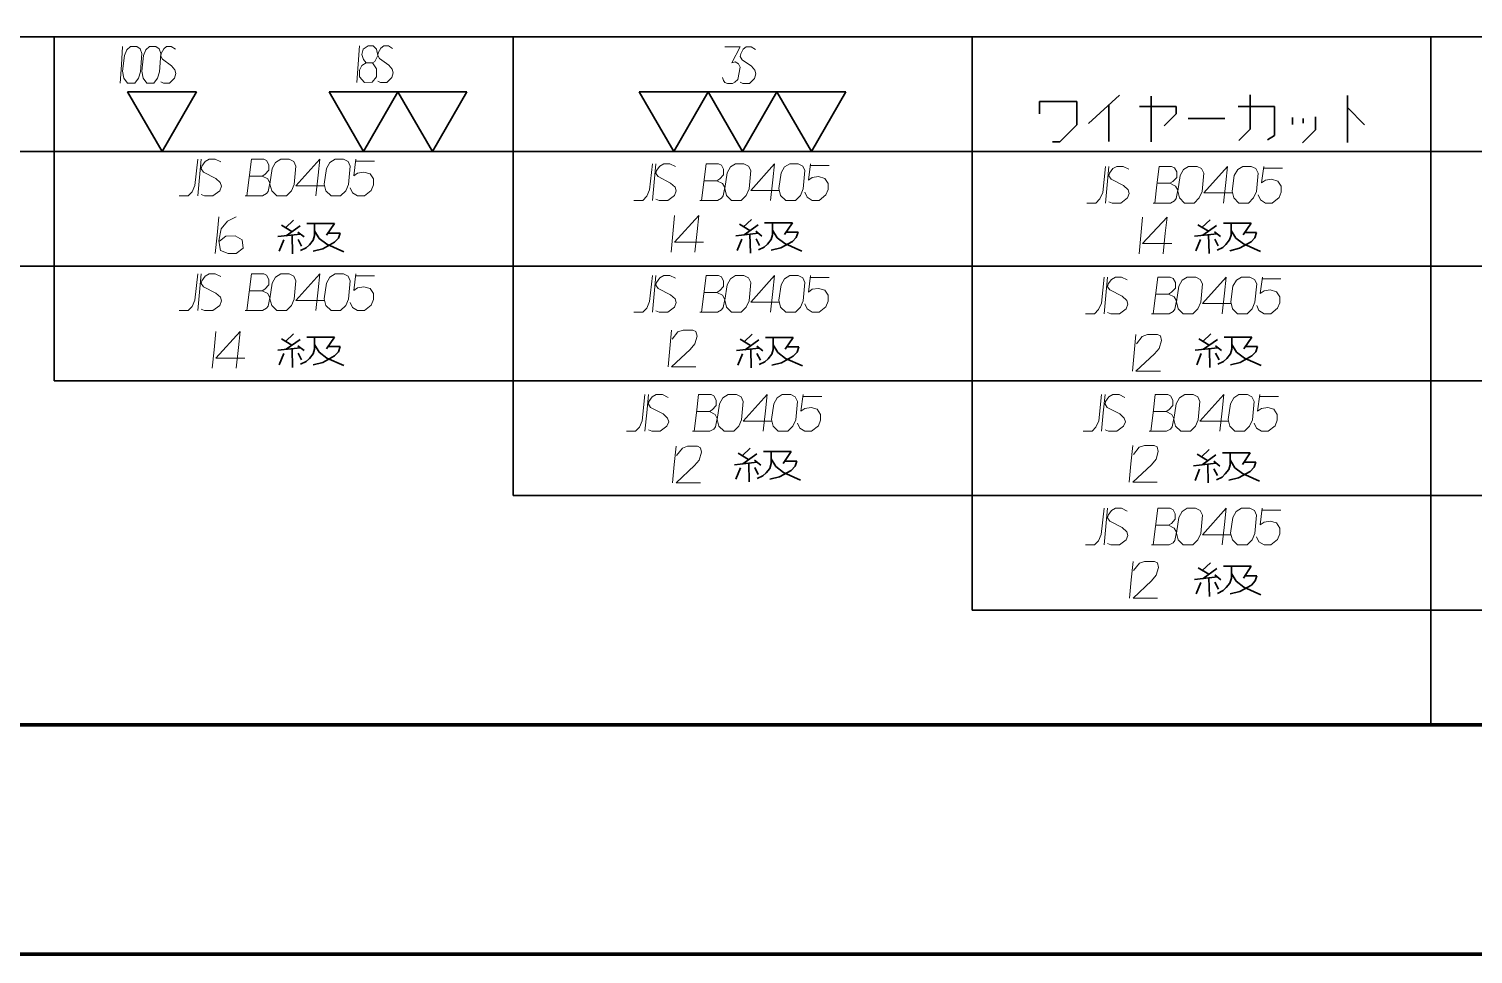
# Model space of a CAD drawing. Header units: millimetres. Extents: x 1333 to 104182, y -62616 to -5704.
# Drawn here: x 49483.2 to 49546.2, y -62616.3 to -62575.9 of the extents above; entities that cross this region are included whole.
import ezdxf

# ---------------------------------------------------------------- set-up
doc = ezdxf.new("R2010")
doc.units = ezdxf.units.MM
doc.header["$LTSCALE"] = 0.5
doc.layers.add('08', color=1, linetype='Continuous')
doc.layers.add('11', color=3, linetype='Continuous')

# ---------------------------------------------------------------- blocks, each defined once
blk = doc.blocks.new('999')
at = {"color": 7, "lineweight": 35}
for p, q in [((75114.98, -11823.12), (75475.51, -11823.12)), ((75354.98, -11823.12), (75354.98, -11883.12)), ((75414.98, -11823.12), (75414.98, -11898.12)), ((75114.98, -11838.12), (75474.98, -11838.12)), ((75174.98, -11853.12), (75234.98, -11853.12)), ((75234.98, -11853.12), (75474.98, -11853.12)), ((75234.98, -11868.12), (75294.98, -11868.12)), ((75474.98, -11868.12), (75294.98, -11868.12)), ((75294.98, -11883.12), (75354.98, -11883.12)), ((75354.98, -11883.12), (75474.98, -11883.12)), ((75354.98, -11898.12), (75414.98, -11898.12)), ((75414.98, -11898.12), (75474.98, -11898.12)), ((75894.98, -11913.12), (75114.98, -11913.12))]:
    blk.add_line(p, q, dxfattribs=at)
at = {"color": 7, "lineweight": 35, "ltscale": 0.25}
blk.add_line((75234.98, -11853.12), (75234.98, -11823.12), dxfattribs=at)
at = {"color": 7, "lineweight": 35, "ltscale": 0.375}
blk.add_line((75294.98, -11823.12), (75294.98, -11868.12), dxfattribs=at)
at = {"color": 7, "lineweight": 35, "ltscale": 0.074999}
for p, q in [((75249.09, -11838.12), (75244.59, -11830.33)), ((75249.09, -11838.12), (75244.59, -11830.33)), ((75253.59, -11830.33), (75249.09, -11838.12)), ((75253.59, -11830.33), (75249.09, -11838.12)), ((75275.43, -11838.12), (75270.93, -11830.33)), ((75275.43, -11838.12), (75270.93, -11830.33)), ((75279.93, -11830.33), (75275.43, -11838.12)), ((75279.93, -11830.33), (75275.43, -11838.12)), ((75284.43, -11838.12), (75279.93, -11830.33)), ((75284.43, -11838.12), (75279.93, -11830.33)), ((75288.93, -11830.33), (75284.43, -11838.12)), ((75288.93, -11830.33), (75284.43, -11838.12)), ((75315.98, -11838.12), (75311.48, -11830.33)), ((75315.98, -11838.12), (75311.48, -11830.33)), ((75320.48, -11830.33), (75315.98, -11838.12)), ((75320.48, -11830.33), (75315.98, -11838.12)), ((75324.98, -11838.12), (75320.48, -11830.33)), ((75324.98, -11838.12), (75320.48, -11830.33)), ((75329.48, -11830.33), (75324.98, -11838.12)), ((75329.48, -11830.33), (75324.98, -11838.12)), ((75333.98, -11838.12), (75329.48, -11830.33)), ((75333.98, -11838.12), (75329.48, -11830.33)), ((75338.48, -11830.33), (75333.98, -11838.12)), ((75338.48, -11830.33), (75333.98, -11838.12))]:
    blk.add_line(p, q, dxfattribs=at)
at = {"color": 7, "lineweight": 35, "ltscale": 0.075}
for p, q in [((75244.59, -11830.33), (75253.59, -11830.33)), ((75244.59, -11830.33), (75253.59, -11830.33)), ((75270.93, -11830.33), (75279.93, -11830.33)), ((75270.93, -11830.33), (75279.93, -11830.33)), ((75279.93, -11830.33), (75288.93, -11830.33)), ((75279.93, -11830.33), (75288.93, -11830.33)), ((75311.48, -11830.33), (75320.48, -11830.33)), ((75311.48, -11830.33), (75320.48, -11830.33)), ((75320.48, -11830.33), (75329.48, -11830.33)), ((75320.48, -11830.33), (75329.48, -11830.33)), ((75329.48, -11830.33), (75338.48, -11830.33)), ((75329.48, -11830.33), (75338.48, -11830.33))]:
    blk.add_line(p, q, dxfattribs=at)
at = {"color": 7, "lineweight": 35, "ltscale": 0.040674}
blk.add_line((75363.82, -11831.58), (75368.7, -11831.58), dxfattribs=at)
at = {"color": 7, "lineweight": 35, "ltscale": 0.013446}
blk.add_line((75363.82, -11833.19), (75363.82, -11831.58), dxfattribs=at)
at = {"color": 7, "lineweight": 35, "ltscale": 0.02543}
blk.add_line((75368.7, -11831.58), (75368.7, -11834.63), dxfattribs=at)
at = {"color": 7, "lineweight": 35, "ltscale": 0.045755}
blk.add_line((75370.19, -11834.46), (75374.25, -11830.77), dxfattribs=at)
at = {"color": 7, "lineweight": 35, "ltscale": 0.0397}
blk.add_line((75372.86, -11832.04), (75372.86, -11836.8), dxfattribs=at)
at = {"color": 7, "lineweight": 35, "ltscale": 0.040039}
for p, q in [((75376.86, -11832.26), (75381.66, -11832.26)), ((75383.22, -11833.82), (75388.02, -11833.82))]:
    blk.add_line(p, q, dxfattribs=at)
at = {"color": 7, "lineweight": 35, "ltscale": 0.050012}
blk.add_line((75378.38, -11830.87), (75378.38, -11836.87), dxfattribs=at)
at = {"color": 7, "lineweight": 35, "ltscale": 0.007913}
blk.add_line((75381.66, -11832.26), (75381.66, -11833.21), dxfattribs=at)
at = {"color": 7, "lineweight": 35, "ltscale": 0.039746}
blk.add_line((75389.75, -11832.26), (75394.52, -11832.26), dxfattribs=at)
at = {"color": 7, "lineweight": 35, "ltscale": 0.037579}
blk.add_line((75391.34, -11830.7), (75391.34, -11835.21), dxfattribs=at)
at = {"color": 7, "lineweight": 35, "ltscale": 0.031647}
blk.add_line((75394.52, -11832.26), (75394.52, -11836.05), dxfattribs=at)
at = {"color": 7, "lineweight": 35, "ltscale": 0.051141}
blk.add_line((75404.06, -11830.8), (75404.06, -11836.94), dxfattribs=at)
at = {"color": 7, "lineweight": 35, "ltscale": 0.026344}
blk.add_line((75404.06, -11832.39), (75406.29, -11834.63), dxfattribs=at)
at = {"color": 7, "lineweight": 35, "ltscale": 0.018567}
blk.add_line((75381.66, -11833.21), (75380.09, -11834.78), dxfattribs=at)
at = {"color": 7, "lineweight": 35, "ltscale": 0.007629}
blk.add_line((75396.89, -11833.68), (75396.89, -11834.6), dxfattribs=at)
at = {"color": 7, "lineweight": 35, "ltscale": 0.005237}
blk.add_line((75398.27, -11833.8), (75398.27, -11834.43), dxfattribs=at)
at = {"color": 7, "lineweight": 35, "ltscale": 0.013846}
blk.add_line((75399.9, -11833.61), (75399.9, -11835.28), dxfattribs=at)
at = {"color": 7, "lineweight": 35, "ltscale": 0.026549}
blk.add_line((75368.7, -11834.63), (75366.45, -11836.88), dxfattribs=at)
at = {"color": 7, "lineweight": 35, "ltscale": 0.017365}
blk.add_line((75391.34, -11835.21), (75389.86, -11836.68), dxfattribs=at)
at = {"color": 7, "lineweight": 35, "ltscale": 0.008783}
blk.add_line((75394.52, -11836.05), (75393.6, -11836.58), dxfattribs=at)
at = {"color": 7, "lineweight": 35, "ltscale": 0.020353}
blk.add_line((75399.9, -11835.28), (75398.17, -11837), dxfattribs=at)
at = {"color": 7, "lineweight": 35, "ltscale": 0.008008}
blk.add_line((75366.45, -11836.88), (75365.49, -11836.88), dxfattribs=at)
at = {"color": 7, "lineweight": 35, "ltscale": 0.012225}
for p, q in [((75266.28, -11847.11), (75265.21, -11848.11)), ((75326.15, -11847.01), (75325.07, -11848.01)), ((75266.28, -11861.97), (75265.21, -11862.97)), ((75326.25, -11862.02), (75325.17, -11863.02)), ((75386.21, -11861.97), (75385.14, -11862.97))]:
    blk.add_line(p, q, dxfattribs=at)
at = {"color": 7, "lineweight": 35, "ltscale": 0.030115}
for p, q in [((75268.01, -11847.55), (75271.62, -11847.55)), ((75327.87, -11847.46), (75331.49, -11847.46)), ((75387.84, -11847.5), (75391.45, -11847.5)), ((75268.01, -11862.42), (75271.62, -11862.42)), ((75327.97, -11862.47), (75331.59, -11862.47)), ((75387.94, -11862.42), (75391.55, -11862.42)), ((75387.72, -11877.53), (75391.34, -11877.53)), ((75387.87, -11892.39), (75391.48, -11892.39))]:
    blk.add_line(p, q, dxfattribs=at)
at = {"color": 7, "lineweight": 35, "ltscale": 0.013083}
for p, q in [((75269.02, -11847.55), (75269.02, -11849.12)), ((75328.89, -11847.46), (75328.89, -11849.03)), ((75388.85, -11847.5), (75388.85, -11849.07)), ((75269.02, -11862.42), (75269.02, -11863.99)), ((75328.98, -11862.47), (75328.98, -11864.04)), ((75388.95, -11862.42), (75388.95, -11863.99)), ((75328.72, -11877.39), (75328.72, -11878.96)), ((75388.74, -11877.53), (75388.74, -11879.1)), ((75388.88, -11892.39), (75388.88, -11893.96))]:
    blk.add_line(p, q, dxfattribs=at)
at = {"color": 7, "lineweight": 35, "ltscale": 0.01536}
for p, q in [((75271.62, -11847.55), (75270.6, -11849.09)), ((75271.62, -11862.42), (75270.6, -11863.95)), ((75391.55, -11862.42), (75390.53, -11863.95)), ((75391.48, -11892.39), (75390.46, -11893.92))]:
    blk.add_line(p, q, dxfattribs=at)
at = {"color": 7, "lineweight": 35, "ltscale": 0.015353}
blk.add_line((75331.49, -11847.46), (75330.47, -11848.99), dxfattribs=at)
at = {"color": 7, "lineweight": 35, "ltscale": 0.012234}
for p, q in [((75386.11, -11847.06), (75385.04, -11848.06)), ((75325.98, -11876.94), (75324.91, -11877.95)), ((75386, -11877.09), (75384.93, -11878.09)), ((75386.14, -11891.95), (75385.07, -11892.95))]:
    blk.add_line(p, q, dxfattribs=at)
at = {"color": 7, "lineweight": 35, "ltscale": 0.015362}
for p, q in [((75391.45, -11847.5), (75390.43, -11849.04)), ((75331.59, -11862.47), (75330.56, -11864)), ((75331.32, -11877.39), (75330.3, -11878.92))]:
    blk.add_line(p, q, dxfattribs=at)
at = {"color": 7, "lineweight": 35, "ltscale": 0.024924}
for p, q in [((75264.22, -11849.26), (75267.19, -11848.93)), ((75264.22, -11864.12), (75267.19, -11863.79)), ((75324.19, -11864.17), (75327.16, -11863.84)), ((75384.15, -11864.12), (75387.12, -11863.79)), ((75384.08, -11894.1), (75387.06, -11893.76))]:
    blk.add_line(p, q, dxfattribs=at)
at = {"color": 7, "lineweight": 35, "ltscale": 0.013339}
for p, q in [((75264.69, -11847.75), (75266.06, -11848.58)), ((75384.52, -11847.7), (75385.89, -11848.53)), ((75324.65, -11862.67), (75326.02, -11863.49)), ((75324.39, -11877.59), (75325.76, -11878.42)), ((75384.41, -11877.73), (75385.78, -11878.56))]:
    blk.add_line(p, q, dxfattribs=at)
at = {"color": 7, "lineweight": 35, "ltscale": 0.018495}
for p, q in [((75267.13, -11847.84), (75265.33, -11849.14)), ((75386.96, -11847.79), (75385.16, -11849.09)), ((75267.13, -11862.7), (75265.33, -11864)), ((75387.06, -11862.7), (75385.26, -11864)), ((75327.1, -11862.75), (75325.3, -11864.05)), ((75326.83, -11877.67), (75325.03, -11878.97))]:
    blk.add_line(p, q, dxfattribs=at)
at = {"color": 7, "lineweight": 35, "ltscale": 0.020496}
for p, q in [((75266.08, -11849.05), (75266.15, -11851.51)), ((75325.95, -11848.95), (75326.01, -11851.41)), ((75385.91, -11849), (75385.98, -11851.46)), ((75266.08, -11863.92), (75266.15, -11866.37)), ((75326.05, -11863.96), (75326.11, -11866.42)), ((75325.78, -11878.89), (75325.85, -11881.35)), ((75385.8, -11879.03), (75385.86, -11881.49)), ((75385.94, -11893.89), (75386.01, -11896.35))]:
    blk.add_line(p, q, dxfattribs=at)
at = {"color": 7, "lineweight": 35, "ltscale": 0.008484}
for p, q in [((75266.86, -11848.67), (75267.65, -11849.31)), ((75326.73, -11848.57), (75327.52, -11849.21)), ((75386.69, -11848.62), (75387.48, -11849.26)), ((75266.86, -11863.53), (75267.65, -11864.17)), ((75386.79, -11863.53), (75387.58, -11864.17)), ((75326.56, -11878.5), (75327.35, -11879.14)), ((75386.58, -11878.65), (75387.37, -11879.29)), ((75386.72, -11893.5), (75387.51, -11894.15))]:
    blk.add_line(p, q, dxfattribs=at)
at = {"color": 7, "lineweight": 35, "ltscale": 0.005373}
for p, q in [((75269.02, -11849.12), (75268.84, -11849.74)), ((75328.89, -11849.03), (75328.7, -11849.64)), ((75269.02, -11863.99), (75268.84, -11864.61)), ((75388.95, -11863.99), (75388.76, -11864.61)), ((75388.88, -11893.96), (75388.7, -11894.58))]:
    blk.add_line(p, q, dxfattribs=at)
at = {"color": 7, "lineweight": 35, "ltscale": 0.009837}
for p, q in [((75269.02, -11848.49), (75269.62, -11849.51)), ((75269.02, -11863.36), (75269.62, -11864.37)), ((75328.98, -11863.41), (75329.59, -11864.42)), ((75388.95, -11863.36), (75389.55, -11864.37)), ((75388.88, -11893.33), (75389.49, -11894.34))]:
    blk.add_line(p, q, dxfattribs=at)
at = {"color": 7, "lineweight": 35, "ltscale": 0.013049}
for p, q in [((75270.8, -11848.79), (75272.36, -11848.79)), ((75330.66, -11848.69), (75332.23, -11848.69)), ((75390.63, -11848.74), (75392.19, -11848.74)), ((75270.8, -11863.65), (75272.36, -11863.65)), ((75330.76, -11863.7), (75332.33, -11863.7)), ((75390.72, -11863.65), (75392.29, -11863.65)), ((75330.5, -11878.63), (75332.06, -11878.63)), ((75390.51, -11878.77), (75392.08, -11878.77)), ((75390.66, -11893.63), (75392.22, -11893.63))]:
    blk.add_line(p, q, dxfattribs=at)
at = {"color": 7, "lineweight": 35, "ltscale": 0.006121}
for p, q in [((75272.14, -11849.46), (75271.65, -11850)), ((75332.01, -11849.36), (75331.51, -11849.9)), ((75391.97, -11849.41), (75391.48, -11849.95)), ((75272.14, -11864.32), (75271.65, -11864.87)), ((75332.1, -11864.37), (75331.61, -11864.92)), ((75392.07, -11864.32), (75391.57, -11864.87)), ((75391.86, -11879.44), (75391.36, -11879.98))]:
    blk.add_line(p, q, dxfattribs=at)
at = {"color": 7, "lineweight": 35, "ltscale": 0.005858}
for p, q in [((75272.36, -11848.79), (75272.14, -11849.46)), ((75272.36, -11863.65), (75272.14, -11864.32)), ((75332.33, -11863.7), (75332.1, -11864.37)), ((75392.29, -11863.65), (75392.07, -11864.32))]:
    blk.add_line(p, q, dxfattribs=at)
at = {"color": 7, "lineweight": 35, "ltscale": 0.024936}
for p, q in [((75324.09, -11849.16), (75327.06, -11848.83)), ((75384.05, -11849.21), (75387.02, -11848.88)), ((75323.92, -11879.1), (75326.9, -11878.76)), ((75383.94, -11879.24), (75386.91, -11878.91))]:
    blk.add_line(p, q, dxfattribs=at)
at = {"color": 7, "lineweight": 35, "ltscale": 0.013337}
for p, q in [((75324.56, -11847.65), (75325.93, -11848.48)), ((75264.69, -11862.62), (75266.06, -11863.44)), ((75384.62, -11862.62), (75385.99, -11863.44))]:
    blk.add_line(p, q, dxfattribs=at)
at = {"color": 7, "lineweight": 35, "ltscale": 0.018504}
for p, q in [((75327, -11847.74), (75325.2, -11849.04)), ((75386.99, -11892.67), (75385.19, -11893.97))]:
    blk.add_line(p, q, dxfattribs=at)
at = {"color": 7, "lineweight": 35, "ltscale": 0.009831}
for p, q in [((75328.89, -11848.4), (75329.49, -11849.41)), ((75388.85, -11848.44), (75389.45, -11849.46)), ((75388.74, -11878.47), (75389.34, -11879.49))]:
    blk.add_line(p, q, dxfattribs=at)
at = {"color": 7, "lineweight": 35, "ltscale": 0.010659}
for p, q in [((75329.49, -11849.41), (75330.51, -11850.18)), ((75269.62, -11849.51), (75270.65, -11850.27)), ((75269.62, -11864.37), (75270.65, -11865.14)), ((75389.55, -11864.37), (75390.58, -11865.14)), ((75329.32, -11879.34), (75330.35, -11880.11)), ((75389.34, -11879.49), (75390.36, -11880.25)), ((75389.49, -11894.34), (75390.51, -11895.11))]:
    blk.add_line(p, q, dxfattribs=at)
at = {"color": 7, "lineweight": 35, "ltscale": 0.005862}
for p, q in [((75332.23, -11848.69), (75332.01, -11849.36)), ((75392.19, -11848.74), (75391.97, -11849.41)), ((75392.22, -11893.63), (75392, -11894.29))]:
    blk.add_line(p, q, dxfattribs=at)
at = {"color": 7, "lineweight": 35, "ltscale": 0.00538}
for p, q in [((75388.85, -11849.07), (75388.66, -11849.69)), ((75328.72, -11878.96), (75328.53, -11879.58))]:
    blk.add_line(p, q, dxfattribs=at)
at = {"color": 7, "lineweight": 35, "ltscale": 0.010657}
for p, q in [((75389.45, -11849.46), (75390.48, -11850.22)), ((75329.59, -11864.42), (75330.61, -11865.19))]:
    blk.add_line(p, q, dxfattribs=at)
at = {"color": 7, "lineweight": 35, "ltscale": 0.013404}
for p, q in [((75265.01, -11849.68), (75264.42, -11851.18)), ((75324.88, -11849.58), (75324.29, -11851.08)), ((75384.84, -11849.63), (75384.25, -11851.13)), ((75265.01, -11864.54), (75264.42, -11866.04)), ((75324.98, -11864.59), (75324.38, -11866.09)), ((75384.94, -11864.54), (75384.35, -11866.04)), ((75324.71, -11879.52), (75324.12, -11881.01)), ((75384.73, -11879.66), (75384.14, -11881.16))]:
    blk.add_line(p, q, dxfattribs=at)
at = {"color": 7, "lineweight": 35, "ltscale": 0.008293}
for p, q in [((75266.87, -11849.64), (75267.34, -11850.52)), ((75326.74, -11849.54), (75327.21, -11850.42)), ((75266.87, -11864.51), (75267.34, -11865.39)), ((75386.8, -11864.51), (75387.27, -11865.39)), ((75386.73, -11894.48), (75387.2, -11895.36))]:
    blk.add_line(p, q, dxfattribs=at)
at = {"color": 7, "lineweight": 35, "ltscale": 0.00685}
for p, q in [((75267.95, -11850.73), (75267.21, -11851.09)), ((75327.81, -11850.63), (75327.07, -11850.99)), ((75387.78, -11850.68), (75387.04, -11851.04)), ((75267.95, -11865.6), (75267.21, -11865.95)), ((75327.91, -11865.64), (75327.17, -11866)), ((75387.87, -11865.6), (75387.13, -11865.95)), ((75327.65, -11880.57), (75326.91, -11880.92)), ((75387.66, -11880.71), (75386.92, -11881.07))]:
    blk.add_line(p, q, dxfattribs=at)
at = {"color": 7, "lineweight": 35, "ltscale": 0.004731}
for p, q in [((75268.35, -11850.34), (75267.95, -11850.73)), ((75328.22, -11850.24), (75327.81, -11850.63)), ((75388.18, -11850.29), (75387.78, -11850.68)), ((75268.35, -11865.2), (75267.95, -11865.6)), ((75328.32, -11865.25), (75327.91, -11865.64)), ((75388.28, -11865.2), (75387.87, -11865.6)), ((75328.05, -11880.17), (75327.65, -11880.57)), ((75388.07, -11880.31), (75387.66, -11880.71))]:
    blk.add_line(p, q, dxfattribs=at)
at = {"color": 7, "lineweight": 35, "ltscale": 0.006364}
for p, q in [((75268.84, -11849.74), (75268.35, -11850.34)), ((75268.84, -11864.61), (75268.35, -11865.2)), ((75388.76, -11864.61), (75388.28, -11865.2))]:
    blk.add_line(p, q, dxfattribs=at)
at = {"color": 7, "lineweight": 35, "ltscale": 0.010785}
for p, q in [((75270.11, -11850.84), (75268.85, -11851.15)), ((75270.11, -11865.71), (75268.85, -11866.02)), ((75390.03, -11865.71), (75388.78, -11866.02))]:
    blk.add_line(p, q, dxfattribs=at)
at = {"color": 7, "lineweight": 35, "ltscale": 0.01464}
for p, q in [((75271.65, -11850), (75270.11, -11850.84)), ((75271.65, -11864.87), (75270.11, -11865.71)), ((75391.57, -11864.87), (75390.03, -11865.71)), ((75391.51, -11894.84), (75389.97, -11895.68))]:
    blk.add_line(p, q, dxfattribs=at)
at = {"color": 7, "lineweight": 35, "ltscale": 0.020157}
for p, q in [((75270.65, -11850.27), (75272.86, -11851.26)), ((75330.51, -11850.18), (75332.72, -11851.16)), ((75270.65, -11865.14), (75272.86, -11866.13)), ((75390.58, -11865.14), (75392.78, -11866.13)), ((75390.36, -11880.25), (75392.57, -11881.24)), ((75390.51, -11895.11), (75392.72, -11896.1))]:
    blk.add_line(p, q, dxfattribs=at)
at = {"color": 7, "lineweight": 35, "ltscale": 0.006372}
for p, q in [((75328.7, -11849.64), (75328.22, -11850.24)), ((75388.7, -11894.58), (75388.21, -11895.17))]:
    blk.add_line(p, q, dxfattribs=at)
at = {"color": 7, "lineweight": 35, "ltscale": 0.010797}
for p, q in [((75329.97, -11850.74), (75328.71, -11851.05)), ((75389.97, -11895.68), (75388.71, -11895.99))]:
    blk.add_line(p, q, dxfattribs=at)
at = {"color": 7, "lineweight": 35, "ltscale": 0.014629}
for p, q in [((75331.51, -11849.9), (75329.97, -11850.74)), ((75391.36, -11879.98), (75389.82, -11880.82))]:
    blk.add_line(p, q, dxfattribs=at)
at = {"color": 7, "lineweight": 35, "ltscale": 0.00829}
for p, q in [((75386.7, -11849.59), (75387.17, -11850.47)), ((75326.84, -11864.56), (75327.31, -11865.43)), ((75326.57, -11879.48), (75327.04, -11880.36)), ((75386.59, -11879.62), (75387.06, -11880.5))]:
    blk.add_line(p, q, dxfattribs=at)
at = {"color": 7, "lineweight": 35, "ltscale": 0.006362}
for p, q in [((75388.66, -11849.69), (75388.18, -11850.29)), ((75328.8, -11864.66), (75328.32, -11865.25)), ((75328.53, -11879.58), (75328.05, -11880.17))]:
    blk.add_line(p, q, dxfattribs=at)
at = {"color": 7, "lineweight": 35, "ltscale": 0.010798}
for p, q in [((75389.94, -11850.79), (75388.68, -11851.1)), ((75330.07, -11865.76), (75328.81, -11866.06)), ((75329.81, -11880.68), (75328.55, -11880.99)), ((75389.82, -11880.82), (75388.56, -11881.13))]:
    blk.add_line(p, q, dxfattribs=at)
at = {"color": 7, "lineweight": 35, "ltscale": 0.014628}
for p, q in [((75391.48, -11849.95), (75389.94, -11850.79)), ((75331.35, -11879.84), (75329.81, -11880.68))]:
    blk.add_line(p, q, dxfattribs=at)
at = {"color": 7, "lineweight": 35, "ltscale": 0.020158}
for p, q in [((75390.48, -11850.22), (75392.68, -11851.21)), ((75330.61, -11865.19), (75332.82, -11866.18))]:
    blk.add_line(p, q, dxfattribs=at)
at = {"color": 7, "lineweight": 35, "ltscale": 0.125}
for p, q in [((75234.98, -11853.12), (75234.98, -11868.12)), ((75294.98, -11868.12), (75294.98, -11883.12)), ((75354.98, -11883.12), (75354.98, -11898.12)), ((75414.98, -11898.12), (75414.98, -11913.12))]:
    blk.add_line(p, q, dxfattribs=at)
at = {"color": 7, "lineweight": 35, "ltscale": 0.008486}
blk.add_line((75326.83, -11863.58), (75327.61, -11864.22), dxfattribs=at)
at = {"color": 7, "lineweight": 35, "ltscale": 0.005376}
for p, q in [((75328.98, -11864.04), (75328.8, -11864.66)), ((75388.74, -11879.1), (75388.55, -11879.72))]:
    blk.add_line(p, q, dxfattribs=at)
at = {"color": 7, "lineweight": 35, "ltscale": 0.020497}
blk.add_line((75386.01, -11863.92), (75386.07, -11866.37), dxfattribs=at)
at = {"color": 7, "lineweight": 35, "ltscale": 0.014638}
blk.add_line((75331.61, -11864.92), (75330.07, -11865.76), dxfattribs=at)
at = {"color": 7, "lineweight": 35, "ltscale": 0.030127}
blk.add_line((75327.71, -11877.39), (75331.32, -11877.39), dxfattribs=at)
at = {"color": 7, "lineweight": 35, "ltscale": 0.015355}
blk.add_line((75391.34, -11877.53), (75390.32, -11879.07), dxfattribs=at)
at = {"color": 7, "lineweight": 35, "ltscale": 0.009828}
blk.add_line((75328.72, -11878.33), (75329.32, -11879.34), dxfattribs=at)
at = {"color": 7, "lineweight": 35, "ltscale": 0.006123}
blk.add_line((75331.84, -11879.29), (75331.35, -11879.84), dxfattribs=at)
at = {"color": 7, "lineweight": 35, "ltscale": 0.005859}
for p, q in [((75332.06, -11878.63), (75331.84, -11879.29)), ((75392.08, -11878.77), (75391.86, -11879.44))]:
    blk.add_line(p, q, dxfattribs=at)
at = {"color": 7, "lineweight": 35, "ltscale": 0.018506}
blk.add_line((75386.85, -11877.82), (75385.05, -11879.12), dxfattribs=at)
at = {"color": 7, "lineweight": 35, "ltscale": 0.020169}
blk.add_line((75330.35, -11880.11), (75332.56, -11881.1), dxfattribs=at)
at = {"color": 7, "lineweight": 35, "ltscale": 0.00637}
blk.add_line((75388.55, -11879.72), (75388.07, -11880.31), dxfattribs=at)
at = {"color": 7, "lineweight": 35, "ltscale": 0.013327}
blk.add_line((75384.55, -11892.59), (75385.92, -11893.42), dxfattribs=at)
at = {"color": 7, "lineweight": 35, "ltscale": 0.013408}
blk.add_line((75384.87, -11894.52), (75384.28, -11896.01), dxfattribs=at)
at = {"color": 7, "lineweight": 35, "ltscale": 0.006112}
blk.add_line((75392, -11894.29), (75391.51, -11894.84), dxfattribs=at)
at = {"color": 7, "lineweight": 35, "ltscale": 0.006861}
blk.add_line((75387.81, -11895.57), (75387.07, -11895.93), dxfattribs=at)
at = {"color": 7, "lineweight": 35, "ltscale": 0.004722}
blk.add_line((75388.21, -11895.17), (75387.81, -11895.57), dxfattribs=at)
at = {"color": 7, "lineweight": 70}
for p, q in [((75894.98, -11913.12), (73476.98, -11913.12)), ((75924.98, -11943.12), (73401.98, -11943.12))]:
    blk.add_line(p, q, dxfattribs=at)
at = {"color": 7, "lineweight": 13}
for points in [[(75243.94, -11824.39), (75243.78, -11826.79), (75243.61, -11829.19)], [(75248.93, -11829.01), (75249.26, -11829.19), (75250.07, -11829.19), (75250.72, -11828.53), (75250.88, -11827.93), (75250.77, -11827.45), (75250.34, -11826.91), (75249.15, -11826.07), (75248.93, -11825.65), (75248.98, -11825.29), (75249.31, -11824.69), (75249.69, -11824.39), (75250.29, -11824.39), (75250.83, -11824.75)], [(75274.89, -11824.3), (75274.73, -11826.7), (75274.56, -11829.1)], [(75276.59, -11826.52), (75276.92, -11826.34), (75277.31, -11825.56), (75277.14, -11824.72), (75276.7, -11824.3), (75276.05, -11824.3), (75275.39, -11824.72), (75275.22, -11825.44), (75275.44, -11826.1), (75275.77, -11826.52)], [(75277.31, -11828.92), (75277.64, -11829.1), (75278.46, -11829.1), (75279.12, -11828.44), (75279.29, -11827.84), (75279.18, -11827.36), (75278.74, -11826.82), (75277.53, -11825.98), (75277.31, -11825.56), (75277.36, -11825.2), (75277.69, -11824.6), (75278.08, -11824.3), (75278.68, -11824.3), (75279.23, -11824.66)], [(75322.37, -11828.46), (75322.48, -11828.82), (75322.65, -11829.12), (75322.99, -11829.24), (75323.67, -11829.24), (75323.95, -11829.06), (75324.35, -11828.7), (75324.68, -11827.08), (75324.46, -11826.66), (75324.01, -11826.42), (75323.56, -11826.54), (75324.68, -11824.44), (75322.65, -11824.44)], [(75324.68, -11829.06), (75325.02, -11829.24), (75325.87, -11829.24), (75326.55, -11828.58), (75326.71, -11827.98), (75326.6, -11827.5), (75326.15, -11826.96), (75324.91, -11826.12), (75324.68, -11825.7), (75324.74, -11825.34), (75325.08, -11824.74), (75325.47, -11824.44), (75326.09, -11824.44), (75326.66, -11824.8)], [(75253.75, -11839.14), (75253.38, -11842.56), (75253.01, -11843.4), (75252.49, -11843.94), (75251.31, -11843.94)], [(75253.75, -11843.94), (75253.97, -11841.54), (75254.19, -11839.14)], [(75254.19, -11843.76), (75254.64, -11843.94), (75255.74, -11843.94), (75256.63, -11843.28), (75256.85, -11842.68), (75256.7, -11842.2), (75256.11, -11841.66), (75254.49, -11840.82), (75254.19, -11840.4), (75254.27, -11840.04), (75254.71, -11839.44), (75255.23, -11839.14), (75256.04, -11839.14), (75256.78, -11839.5)], [(75259.95, -11843.94), (75262.24, -11843.94), (75262.76, -11843.64), (75262.98, -11843.34), (75263.2, -11842.26), (75262.91, -11841.72), (75262.17, -11841.36), (75262.54, -11841.12), (75263.06, -11840.58), (75263.06, -11839.86), (75262.76, -11839.32), (75262.39, -11839.14), (75260.77, -11839.14), (75260.47, -11841.54), (75260.18, -11843.94)], [(75269.19, -11843.94), (75269.48, -11841.24), (75269.7, -11839.14), (75266.6, -11842.62), (75270.29, -11842.62)], [(75273.69, -11842.86), (75273.99, -11843.52), (75274.65, -11843.94), (75275.54, -11843.94), (75276.42, -11843.22), (75276.72, -11842.5), (75276.72, -11841.72), (75276.28, -11841.06), (75275.46, -11840.82), (75274.65, -11840.94), (75274.14, -11841.3), (75274.43, -11839.14)], [(75274.43, -11839.38), (75276.87, -11839.38)], [(75313.2, -11839.73), (75312.83, -11843.15), (75312.46, -11843.99), (75311.94, -11844.53), (75310.76, -11844.53)], [(75313.2, -11844.53), (75313.42, -11842.13), (75313.64, -11839.73)], [(75313.64, -11844.35), (75314.08, -11844.53), (75315.19, -11844.53), (75316.08, -11843.87), (75316.3, -11843.27), (75316.15, -11842.79), (75315.56, -11842.25), (75313.94, -11841.41), (75313.64, -11840.99), (75313.71, -11840.63), (75314.16, -11840.03), (75314.67, -11839.73), (75315.49, -11839.73), (75316.23, -11840.09)], [(75319.4, -11844.53), (75321.69, -11844.53), (75322.21, -11844.23), (75322.43, -11843.93), (75322.65, -11842.85), (75322.36, -11842.31), (75321.62, -11841.95), (75321.99, -11841.71), (75322.5, -11841.17), (75322.5, -11840.45), (75322.21, -11839.91), (75321.84, -11839.73), (75320.21, -11839.73), (75319.92, -11842.13), (75319.62, -11844.53)], [(75328.63, -11844.53), (75328.93, -11841.83), (75329.15, -11839.73), (75326.05, -11843.21), (75329.74, -11843.21)], [(75333.14, -11843.45), (75333.43, -11844.11), (75334.1, -11844.53), (75334.99, -11844.53), (75335.87, -11843.81), (75336.17, -11843.09), (75336.17, -11842.31), (75335.72, -11841.65), (75334.91, -11841.41), (75334.1, -11841.53), (75333.58, -11841.89), (75333.88, -11839.73)], [(75333.88, -11839.97), (75336.32, -11839.97)], [(75262.17, -11841.36), (75260.47, -11841.36)], [(75372.43, -11840.07), (75372.06, -11843.49), (75371.69, -11844.33), (75371.18, -11844.87), (75369.99, -11844.87)], [(75372.43, -11844.87), (75372.65, -11842.47), (75372.88, -11840.07)], [(75372.88, -11844.69), (75373.32, -11844.87), (75374.43, -11844.87), (75375.31, -11844.21), (75375.53, -11843.61), (75375.39, -11843.13), (75374.8, -11842.59), (75373.17, -11841.75), (75372.88, -11841.33), (75372.95, -11840.97), (75373.39, -11840.37), (75373.91, -11840.07), (75374.72, -11840.07), (75375.46, -11840.43)], [(75378.64, -11844.87), (75380.93, -11844.87), (75381.44, -11844.57), (75381.66, -11844.27), (75381.89, -11843.19), (75381.59, -11842.65), (75380.85, -11842.29), (75381.22, -11842.05), (75381.74, -11841.51), (75381.74, -11840.79), (75381.44, -11840.25), (75381.07, -11840.07), (75379.45, -11840.07), (75379.15, -11842.47), (75378.86, -11844.87)], [(75387.87, -11844.87), (75388.16, -11842.17), (75388.39, -11840.07), (75385.28, -11843.55), (75388.98, -11843.55)], [(75392.37, -11843.79), (75392.67, -11844.45), (75393.33, -11844.87), (75394.22, -11844.87), (75395.11, -11844.15), (75395.4, -11843.43), (75395.4, -11842.65), (75394.96, -11841.99), (75394.15, -11841.75), (75393.33, -11841.87), (75392.82, -11842.23), (75393.11, -11840.07)], [(75393.11, -11840.31), (75395.55, -11840.31)], [(75321.62, -11841.95), (75319.92, -11841.95)], [(75380.85, -11842.29), (75379.15, -11842.29)], [(75256.51, -11846.68), (75256.28, -11849.08), (75256.05, -11851.48)], [(75258.8, -11846.68), (75257.65, -11847.22), (75256.82, -11848.24), (75256.51, -11849.8), (75256.74, -11851.06), (75257.73, -11851.48), (75258.8, -11851.48), (75259.71, -11850.76), (75259.56, -11849.68), (75258.64, -11849.14), (75257.43, -11849.2), (75256.59, -11849.86)], [(75316.09, -11846.49), (75315.86, -11848.89), (75315.63, -11851.29)], [(75318.75, -11851.29), (75319.05, -11848.59), (75319.28, -11846.49), (75316.09, -11849.97), (75319.89, -11849.97)], [(75377.28, -11846.7), (75377.06, -11849.1), (75376.83, -11851.5)], [(75379.95, -11851.5), (75380.25, -11848.8), (75380.48, -11846.7), (75377.28, -11850.18), (75381.09, -11850.18)], [(75253.75, -11854.14), (75253.38, -11857.56), (75253.01, -11858.4), (75252.5, -11858.94), (75251.31, -11858.94)], [(75253.75, -11858.94), (75253.97, -11856.54), (75254.19, -11854.14)], [(75254.19, -11858.76), (75254.64, -11858.94), (75255.74, -11858.94), (75256.63, -11858.28), (75256.85, -11857.68), (75256.71, -11857.2), (75256.11, -11856.66), (75254.49, -11855.82), (75254.19, -11855.4), (75254.27, -11855.04), (75254.71, -11854.44), (75255.23, -11854.14), (75256.04, -11854.14), (75256.78, -11854.5)], [(75259.96, -11858.94), (75262.24, -11858.94), (75262.76, -11858.64), (75262.98, -11858.34), (75263.2, -11857.26), (75262.91, -11856.72), (75262.17, -11856.36), (75262.54, -11856.12), (75263.06, -11855.58), (75263.06, -11854.86), (75262.76, -11854.32), (75262.39, -11854.14), (75260.77, -11854.14), (75260.47, -11856.54), (75260.18, -11858.94)], [(75269.19, -11858.94), (75269.48, -11856.24), (75269.7, -11854.14), (75266.6, -11857.62), (75270.3, -11857.62)], [(75273.69, -11857.86), (75273.99, -11858.52), (75274.65, -11858.94), (75275.54, -11858.94), (75276.43, -11858.22), (75276.72, -11857.5), (75276.72, -11856.72), (75276.28, -11856.06), (75275.47, -11855.82), (75274.65, -11855.94), (75274.14, -11856.3), (75274.43, -11854.14)], [(75274.43, -11854.38), (75276.87, -11854.38)], [(75313.2, -11854.35), (75312.83, -11857.77), (75312.46, -11858.61), (75311.94, -11859.15), (75310.76, -11859.15)], [(75313.2, -11859.15), (75313.42, -11856.75), (75313.64, -11854.35)], [(75313.64, -11858.97), (75314.08, -11859.15), (75315.19, -11859.15), (75316.08, -11858.49), (75316.3, -11857.89), (75316.15, -11857.41), (75315.56, -11856.87), (75313.94, -11856.03), (75313.64, -11855.61), (75313.71, -11855.25), (75314.16, -11854.65), (75314.67, -11854.35), (75315.49, -11854.35), (75316.23, -11854.71)], [(75319.4, -11859.15), (75321.69, -11859.15), (75322.21, -11858.85), (75322.43, -11858.55), (75322.65, -11857.47), (75322.36, -11856.93), (75321.62, -11856.57), (75321.99, -11856.33), (75322.5, -11855.79), (75322.5, -11855.07), (75322.21, -11854.53), (75321.84, -11854.35), (75320.21, -11854.35), (75319.92, -11856.75), (75319.62, -11859.15)], [(75328.63, -11859.15), (75328.93, -11856.45), (75329.15, -11854.35), (75326.05, -11857.83), (75329.74, -11857.83)], [(75333.14, -11858.07), (75333.44, -11858.73), (75334.1, -11859.15), (75334.99, -11859.15), (75335.87, -11858.43), (75336.17, -11857.71), (75336.17, -11856.93), (75335.72, -11856.27), (75334.91, -11856.03), (75334.1, -11856.15), (75333.58, -11856.51), (75333.88, -11854.35)], [(75333.88, -11854.59), (75336.32, -11854.59)], [(75372.25, -11854.55), (75371.89, -11857.97), (75371.52, -11858.81), (75371, -11859.35), (75369.82, -11859.35)], [(75372.25, -11859.35), (75372.48, -11856.95), (75372.7, -11854.55)], [(75372.7, -11859.17), (75373.14, -11859.35), (75374.25, -11859.35), (75375.13, -11858.69), (75375.36, -11858.09), (75375.21, -11857.61), (75374.62, -11857.07), (75372.99, -11856.23), (75372.7, -11855.81), (75372.77, -11855.45), (75373.21, -11854.85), (75373.73, -11854.55), (75374.54, -11854.55), (75375.28, -11854.91)], [(75378.46, -11859.35), (75380.75, -11859.35), (75381.27, -11859.05), (75381.49, -11858.75), (75381.71, -11857.67), (75381.41, -11857.13), (75380.67, -11856.77), (75381.04, -11856.53), (75381.56, -11855.99), (75381.56, -11855.27), (75381.27, -11854.73), (75380.9, -11854.55), (75379.27, -11854.55), (75378.98, -11856.95), (75378.68, -11859.35)], [(75387.69, -11859.35), (75387.99, -11856.65), (75388.21, -11854.55), (75385.11, -11858.03), (75388.8, -11858.03)], [(75392.2, -11858.27), (75392.49, -11858.93), (75393.16, -11859.35), (75394.04, -11859.35), (75394.93, -11858.63), (75395.22, -11857.91), (75395.22, -11857.13), (75394.78, -11856.47), (75393.97, -11856.23), (75393.16, -11856.35), (75392.64, -11856.71), (75392.94, -11854.55)], [(75392.94, -11854.79), (75395.37, -11854.79)], [(75262.17, -11856.36), (75260.47, -11856.36)], [(75321.62, -11856.57), (75319.92, -11856.57)], [(75380.67, -11856.77), (75378.98, -11856.77)], [(75256.12, -11861.68), (75255.89, -11864.08), (75255.66, -11866.48)], [(75258.78, -11866.48), (75259.08, -11863.78), (75259.31, -11861.68), (75256.12, -11865.16), (75259.92, -11865.16)], [(75315.7, -11861.49), (75315.47, -11863.89), (75315.24, -11866.29)], [(75318.88, -11866.29), (75315.7, -11866.29), (75318.12, -11864.01), (75318.73, -11863.29), (75319.04, -11862.27), (75318.88, -11861.67), (75318.5, -11861.49), (75317.21, -11861.49), (75316.53, -11861.73), (75315.77, -11862.69)], [(75376.41, -11862.08), (75376.18, -11864.48), (75375.95, -11866.88)], [(75379.6, -11866.88), (75376.41, -11866.88), (75378.84, -11864.6), (75379.44, -11863.88), (75379.75, -11862.86), (75379.6, -11862.26), (75379.22, -11862.08), (75377.93, -11862.08), (75377.24, -11862.32), (75376.48, -11863.28)], [(75312.22, -11869.93), (75311.85, -11873.35), (75311.49, -11874.19), (75310.97, -11874.73), (75309.79, -11874.73)], [(75312.22, -11874.73), (75312.45, -11872.33), (75312.67, -11869.93)], [(75312.67, -11874.55), (75313.11, -11874.73), (75314.22, -11874.73), (75315.1, -11874.07), (75315.33, -11873.47), (75315.18, -11872.99), (75314.59, -11872.45), (75312.96, -11871.61), (75312.67, -11871.19), (75312.74, -11870.83), (75313.18, -11870.23), (75313.7, -11869.93), (75314.51, -11869.93), (75315.25, -11870.29)], [(75318.43, -11874.73), (75320.72, -11874.73), (75321.23, -11874.43), (75321.46, -11874.13), (75321.68, -11873.05), (75321.38, -11872.51), (75320.64, -11872.15), (75321.01, -11871.91), (75321.53, -11871.37), (75321.53, -11870.65), (75321.23, -11870.11), (75320.87, -11869.93), (75319.24, -11869.93), (75318.94, -11872.33), (75318.65, -11874.73)], [(75327.66, -11874.73), (75327.96, -11872.03), (75328.18, -11869.93), (75325.08, -11873.41), (75328.77, -11873.41)], [(75332.17, -11873.65), (75332.46, -11874.31), (75333.13, -11874.73), (75334.01, -11874.73), (75334.9, -11874.01), (75335.19, -11873.29), (75335.19, -11872.51), (75334.75, -11871.85), (75333.94, -11871.61), (75333.13, -11871.73), (75332.61, -11872.09), (75332.9, -11869.93)], [(75332.9, -11870.17), (75335.34, -11870.17)], [(75371.92, -11869.93), (75371.55, -11873.35), (75371.18, -11874.19), (75370.67, -11874.73), (75369.49, -11874.73)], [(75371.92, -11874.73), (75372.14, -11872.33), (75372.37, -11869.93)], [(75372.37, -11874.55), (75372.81, -11874.73), (75373.92, -11874.73), (75374.8, -11874.07), (75375.03, -11873.47), (75374.88, -11872.99), (75374.29, -11872.45), (75372.66, -11871.61), (75372.37, -11871.19), (75372.44, -11870.83), (75372.88, -11870.23), (75373.4, -11869.93), (75374.21, -11869.93), (75374.95, -11870.29)], [(75378.13, -11874.73), (75380.42, -11874.73), (75380.93, -11874.43), (75381.16, -11874.13), (75381.38, -11873.05), (75381.08, -11872.51), (75380.34, -11872.15), (75380.71, -11871.91), (75381.23, -11871.37), (75381.23, -11870.65), (75380.93, -11870.11), (75380.56, -11869.93), (75378.94, -11869.93), (75378.64, -11872.33), (75378.35, -11874.73)], [(75387.36, -11874.73), (75387.66, -11872.03), (75387.88, -11869.93), (75384.77, -11873.41), (75388.47, -11873.41)], [(75391.87, -11873.65), (75392.16, -11874.31), (75392.83, -11874.73), (75393.71, -11874.73), (75394.6, -11874.01), (75394.89, -11873.29), (75394.89, -11872.51), (75394.45, -11871.85), (75393.64, -11871.61), (75392.83, -11871.73), (75392.31, -11872.09), (75392.6, -11869.93)], [(75392.6, -11870.17), (75395.04, -11870.17)], [(75320.64, -11872.15), (75318.94, -11872.15)], [(75380.34, -11872.15), (75378.64, -11872.15)], [(75316.28, -11876.69), (75316.05, -11879.09), (75315.83, -11881.49)], [(75319.47, -11881.49), (75316.28, -11881.49), (75318.71, -11879.21), (75319.32, -11878.49), (75319.62, -11877.47), (75319.47, -11876.87), (75319.09, -11876.69), (75317.8, -11876.69), (75317.12, -11876.93), (75316.36, -11877.89)], [(75375.99, -11876.58), (75375.76, -11878.98), (75375.53, -11881.38)], [(75379.18, -11881.38), (75375.99, -11881.38), (75378.42, -11879.1), (75379.03, -11878.38), (75379.33, -11877.36), (75379.18, -11876.76), (75378.8, -11876.58), (75377.51, -11876.58), (75376.82, -11876.82), (75376.07, -11877.78)], [(75372.25, -11884.8), (75371.88, -11888.22), (75371.51, -11889.06), (75370.99, -11889.6), (75369.81, -11889.6)], [(75372.25, -11889.6), (75372.47, -11887.2), (75372.69, -11884.8)], [(75372.69, -11889.42), (75373.13, -11889.6), (75374.24, -11889.6), (75375.13, -11888.94), (75375.35, -11888.34), (75375.2, -11887.86), (75374.61, -11887.32), (75372.98, -11886.48), (75372.69, -11886.06), (75372.76, -11885.7), (75373.21, -11885.1), (75373.72, -11884.8), (75374.54, -11884.8), (75375.27, -11885.16)], [(75378.45, -11889.6), (75380.74, -11889.6), (75381.26, -11889.3), (75381.48, -11889), (75381.7, -11887.92), (75381.41, -11887.38), (75380.67, -11887.02), (75381.04, -11886.78), (75381.55, -11886.24), (75381.55, -11885.52), (75381.26, -11884.98), (75380.89, -11884.8), (75379.26, -11884.8), (75378.97, -11887.2), (75378.67, -11889.6)], [(75387.68, -11889.6), (75387.98, -11886.9), (75388.2, -11884.8), (75385.1, -11888.28), (75388.79, -11888.28)], [(75392.19, -11888.52), (75392.48, -11889.18), (75393.15, -11889.6), (75394.04, -11889.6), (75394.92, -11888.88), (75395.22, -11888.16), (75395.22, -11887.38), (75394.77, -11886.72), (75393.96, -11886.48), (75393.15, -11886.6), (75392.63, -11886.96), (75392.93, -11884.8)], [(75392.93, -11885.04), (75395.36, -11885.04)], [(75380.67, -11887.02), (75378.97, -11887.02)], [(75376.03, -11891.75), (75375.8, -11894.15), (75375.57, -11896.55)], [(75379.21, -11896.55), (75376.03, -11896.55), (75378.46, -11894.27), (75379.06, -11893.55), (75379.37, -11892.53), (75379.21, -11891.93), (75378.84, -11891.75), (75377.54, -11891.75), (75376.86, -11891.99), (75376.1, -11892.95)]]:
    blk.add_lwpolyline(points, dxfattribs=at)
for points in [[(75245.51, -11829.19), (75246, -11828.53), (75246.27, -11827.69), (75246.43, -11825.29), (75246.22, -11824.69), (75245.78, -11824.39), (75244.97, -11824.39), (75244.48, -11824.81), (75244.16, -11825.59), (75243.94, -11827.63), (75244.1, -11828.53), (75244.59, -11829.19)], [(75248.01, -11829.19), (75248.5, -11828.53), (75248.77, -11827.69), (75248.93, -11825.29), (75248.71, -11824.69), (75248.28, -11824.39), (75247.47, -11824.39), (75246.98, -11824.81), (75246.65, -11825.59), (75246.43, -11827.63), (75246.6, -11828.53), (75247.09, -11829.19)], [(75275.55, -11829.1), (75276.54, -11829.04), (75277.14, -11828.38), (75277.14, -11827.3), (75276.59, -11826.52), (75275.77, -11826.52), (75275.22, -11826.88), (75274.89, -11827.48), (75274.89, -11828.38)], [(75265.35, -11843.94), (75266.01, -11843.28), (75266.38, -11842.44), (75266.6, -11840.04), (75266.31, -11839.44), (75265.72, -11839.14), (75264.61, -11839.14), (75263.94, -11839.56), (75263.5, -11840.34), (75263.2, -11842.38), (75263.43, -11843.28), (75264.09, -11843.94)], [(75272.44, -11843.94), (75273.1, -11843.28), (75273.47, -11842.44), (75273.69, -11840.04), (75273.4, -11839.44), (75272.81, -11839.14), (75271.7, -11839.14), (75271.03, -11839.56), (75270.59, -11840.34), (75270.29, -11842.38), (75270.52, -11843.28), (75271.18, -11843.94)], [(75324.79, -11844.53), (75325.46, -11843.87), (75325.83, -11843.03), (75326.05, -11840.63), (75325.75, -11840.03), (75325.16, -11839.73), (75324.05, -11839.73), (75323.39, -11840.15), (75322.95, -11840.93), (75322.65, -11842.97), (75322.87, -11843.87), (75323.54, -11844.53)], [(75331.88, -11844.53), (75332.55, -11843.87), (75332.92, -11843.03), (75333.14, -11840.63), (75332.84, -11840.03), (75332.25, -11839.73), (75331.14, -11839.73), (75330.48, -11840.15), (75330.04, -11840.93), (75329.74, -11842.97), (75329.96, -11843.87), (75330.63, -11844.53)], [(75384.03, -11844.87), (75384.69, -11844.21), (75385.06, -11843.37), (75385.28, -11840.97), (75384.99, -11840.37), (75384.4, -11840.07), (75383.29, -11840.07), (75382.63, -11840.49), (75382.18, -11841.27), (75381.89, -11843.31), (75382.11, -11844.21), (75382.77, -11844.87)], [(75391.12, -11844.87), (75391.78, -11844.21), (75392.15, -11843.37), (75392.37, -11840.97), (75392.08, -11840.37), (75391.49, -11840.07), (75390.38, -11840.07), (75389.72, -11840.49), (75389.27, -11841.27), (75388.98, -11843.31), (75389.2, -11844.21), (75389.86, -11844.87)], [(75265.35, -11858.94), (75266.01, -11858.28), (75266.38, -11857.44), (75266.6, -11855.04), (75266.31, -11854.44), (75265.72, -11854.14), (75264.61, -11854.14), (75263.94, -11854.56), (75263.5, -11855.34), (75263.2, -11857.38), (75263.43, -11858.28), (75264.09, -11858.94)], [(75272.44, -11858.94), (75273.1, -11858.28), (75273.47, -11857.44), (75273.69, -11855.04), (75273.4, -11854.44), (75272.81, -11854.14), (75271.7, -11854.14), (75271.03, -11854.56), (75270.59, -11855.34), (75270.3, -11857.38), (75270.52, -11858.28), (75271.18, -11858.94)], [(75324.79, -11859.15), (75325.46, -11858.49), (75325.83, -11857.65), (75326.05, -11855.25), (75325.75, -11854.65), (75325.16, -11854.35), (75324.06, -11854.35), (75323.39, -11854.77), (75322.95, -11855.55), (75322.65, -11857.59), (75322.87, -11858.49), (75323.54, -11859.15)], [(75331.88, -11859.15), (75332.55, -11858.49), (75332.92, -11857.65), (75333.14, -11855.25), (75332.84, -11854.65), (75332.25, -11854.35), (75331.15, -11854.35), (75330.48, -11854.77), (75330.04, -11855.55), (75329.74, -11857.59), (75329.96, -11858.49), (75330.63, -11859.15)], [(75383.85, -11859.35), (75384.52, -11858.69), (75384.88, -11857.85), (75385.11, -11855.45), (75384.81, -11854.85), (75384.22, -11854.55), (75383.11, -11854.55), (75382.45, -11854.97), (75382, -11855.75), (75381.71, -11857.79), (75381.93, -11858.69), (75382.59, -11859.35)], [(75390.94, -11859.35), (75391.61, -11858.69), (75391.97, -11857.85), (75392.2, -11855.45), (75391.9, -11854.85), (75391.31, -11854.55), (75390.2, -11854.55), (75389.54, -11854.97), (75389.09, -11855.75), (75388.8, -11857.79), (75389.02, -11858.69), (75389.69, -11859.35)], [(75323.82, -11874.73), (75324.48, -11874.07), (75324.85, -11873.23), (75325.08, -11870.83), (75324.78, -11870.23), (75324.19, -11869.93), (75323.08, -11869.93), (75322.42, -11870.35), (75321.97, -11871.13), (75321.68, -11873.17), (75321.9, -11874.07), (75322.56, -11874.73)], [(75330.91, -11874.73), (75331.57, -11874.07), (75331.94, -11873.23), (75332.17, -11870.83), (75331.87, -11870.23), (75331.28, -11869.93), (75330.17, -11869.93), (75329.51, -11870.35), (75329.06, -11871.13), (75328.77, -11873.17), (75328.99, -11874.07), (75329.65, -11874.73)], [(75383.52, -11874.73), (75384.18, -11874.07), (75384.55, -11873.23), (75384.77, -11870.83), (75384.48, -11870.23), (75383.89, -11869.93), (75382.78, -11869.93), (75382.12, -11870.35), (75381.67, -11871.13), (75381.38, -11873.17), (75381.6, -11874.07), (75382.26, -11874.73)], [(75390.61, -11874.73), (75391.27, -11874.07), (75391.64, -11873.23), (75391.87, -11870.83), (75391.57, -11870.23), (75390.98, -11869.93), (75389.87, -11869.93), (75389.21, -11870.35), (75388.76, -11871.13), (75388.47, -11873.17), (75388.69, -11874.07), (75389.35, -11874.73)], [(75383.84, -11889.6), (75384.51, -11888.94), (75384.88, -11888.1), (75385.1, -11885.7), (75384.8, -11885.1), (75384.21, -11884.8), (75383.1, -11884.8), (75382.44, -11885.22), (75382, -11886), (75381.7, -11888.04), (75381.92, -11888.94), (75382.59, -11889.6)], [(75390.93, -11889.6), (75391.6, -11888.94), (75391.97, -11888.1), (75392.19, -11885.7), (75391.89, -11885.1), (75391.3, -11884.8), (75390.19, -11884.8), (75389.53, -11885.22), (75389.09, -11886), (75388.79, -11888.04), (75389.01, -11888.94), (75389.68, -11889.6)]]:
    blk.add_lwpolyline(points, close=True, dxfattribs=at)

msp = doc.modelspace()

# ---------------------------------------------------------------- linework, layer by layer
at = {"color": 3}
msp.add_lwpolyline([(48873.32, -62022.279), (49714.32, -62022.279), (49714.32, -62616.279), (48873.32, -62616.279)], close=True, dxfattribs=at)
at = {"layer": '11'}
msp.add_lwpolyline([(48873.32, -62022.279), (49714.32, -62022.279), (49714.32, -62616.279), (48873.32, -62616.279)], close=True, dxfattribs=at)

# ---------------------------------------------------------------- block references
at = {"layer": '08', "color": 55, "xscale": 0.3333333333430346, "yscale": 0.3333333333284827, "zscale": 0.3333333333333333}
msp.add_blockref('999', (24405.994, -58635.239), dxfattribs=at)

doc.saveas('drawing.dxf')
